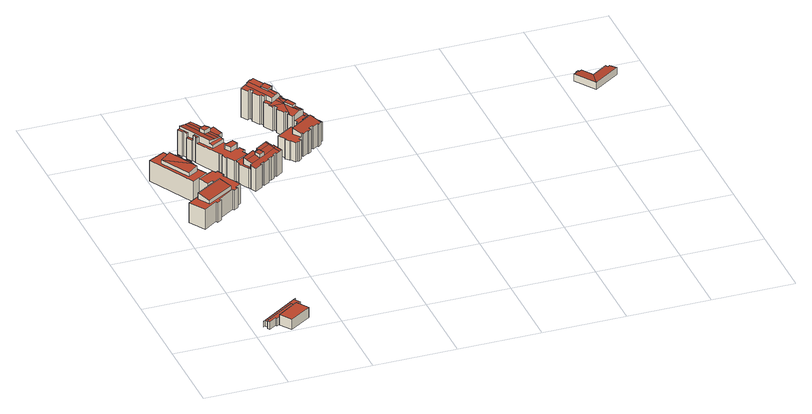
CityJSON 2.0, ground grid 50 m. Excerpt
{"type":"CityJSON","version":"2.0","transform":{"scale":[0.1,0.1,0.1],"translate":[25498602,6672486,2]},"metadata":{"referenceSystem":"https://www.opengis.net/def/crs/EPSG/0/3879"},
"CityObjects":{
"building1":{"type":"Building","attributes":{"dateOfConstruction":"2008-01-01","measuredHeight":6.7,"class":"Asemarakennukset ja terminaalit","function":"Rautatie- ja linja-autoasemat, lento- ja satamaterminaalit","usage":"Muu rakennus","roofType":"1000","storeysAboveGround":1},"address":[{"Country":"Finland","Locality":"Helsinki","ThoroughfareNumber":"4","ThoroughfareName":"Katajanokanranta","PostCode":"00160"}],"geometry":[{"type":"Solid","lod":"2","boundaries":[[[[0,1,2,3]],[[4,5,6,7,8,9,10]],[[11,12,13,14]],[[15,16,17,18]],[[19,20,21,22]],[[18,23,24,25,26,15]],[[27,4,10,28]],[[29,6,5,30]],[[31,32,33,34]],[[35,2,1,36,16,15,26,12,11,20,19,37]],[[38,14,13,25,24,32,31,39,40,41]],[[28,10,9,42]],[[35,37,43,44]],[[0,3,44,43,22,21,45,46,47,48,34,33,23,18,17,29,30,27,28,42]],[[32,24,23,33]],[[36,8,7,16]],[[39,48,47,40]],[[2,35,44,3]],[[13,12,26,25]],[[17,16,7,6,29]],[[43,37,19,22]],[[0,42,9,8,36,1]],[[38,41,46,45]],[[46,41,40,47]],[[48,39,31,34]],[[30,5,4,27]],[[45,21,20,11,14,38]]]],"semantics":{"surfaces":[{"type":"WallSurface"},{"type":"RoofSurface"},{"type":"GroundSurface"}],"values":[[0,1,0,0,0,0,0,0,0,1,1,0,0,2,0,0,0,0,0,0,0,0,0,0,0,0,0]]}}]},
"building2":{"type":"Building","attributes":{"dateOfConstruction":"1980-01-01","measuredHeight":17.1,"class":"Asuinkerrostalot","function":"Muut kerrostalot","usage":"Asuinrakennus","roofType":"1000;2100","storeysAboveGround":5},"address":[{"Country":"Finland","Locality":"Helsinki","ThoroughfareNumber":"2","ThoroughfareName":"Matruusinkatu","PostCode":"00160"}],"geometry":[{"type":"Solid","lod":"2","boundaries":[[[[49,50,51,52]],[[53,54,55,56]],[[57,58,59,60]],[[61,62,63,64]],[[65,66,67,68]],[[69,70,71,72,73,74]],[[75,76,58,57]],[[77,78,79,80]],[[81,82,83,84]],[[85,86,87,88,72,71,89]],[[90,91,92,93]],[[94,95,86,85,96]],[[97,98,99,100]],[[101,102,103,104,105]],[[63,106,107,64]],[[51,50,108,109]],[[110,111,112,113]],[[101,105,114,115]],[[54,53,49,52,115,114,111,110]],[[112,111,114,105,104,116,96,85,89]],[[117,118,119,120]],[[121,88,87,122]],[[84,83,90,93]],[[123,81,84,93,92,124,125,77,80,61,64,107,74,73,121,122,95,94,102,101,115,52,51,109,117,120,126,75,57,60,65,68]],[[90,83,82,127,67,66,59,58,76,128,119,118,108,50,49,53,56,79,78,129,130,131,132,133,134,135,136,137,138,91]],[[100,99,139,140]],[[107,106,69,74]],[[141,142,98,97]],[[122,87,86,95]],[[143,139,99]],[[144,89,71,70]],[[63,62,55,54,110,113,141,97,100,140,144,70,69,106]],[[61,80,79,56,55,62]],[[128,76,75,126]],[[145,146,147,148]],[[73,72,88,121]],[[136,149,150,137]],[[132,148,147,133]],[[109,108,118,117]],[[92,91,138,124]],[[130,151,152,131]],[[67,127,123,68]],[[143,142,141,113,112,89,144,140,139]],[[102,94,96,116,103]],[[129,78,77,125]],[[137,150,151,130,129,125,124,138]],[[120,119,128,126]],[[149,152,151,150]],[[98,142,143,99]],[[104,103,116]],[[134,146,145,135]],[[133,147,146,134]],[[60,59,66,65]],[[145,148,132,131,152,149,136,135]],[[123,127,82,81]]]],"semantics":{"surfaces":[{"type":"WallSurface"},{"type":"RoofSurface"},{"type":"GroundSurface"}],"values":[[0,0,0,0,0,0,0,0,0,1,0,0,0,0,0,0,0,0,0,1,0,0,0,2,1,0,0,0,0,1,0,1,0,0,1,0,0,0,0,0,0,0,0,0,0,0,0,1,1,1,0,0,0,0,0]]}}]},
"building3":{"type":"Building","attributes":{"dateOfConstruction":"1982-01-01","measuredHeight":18.8,"class":"Asuinkerrostalot","function":"Muut kerrostalot","usage":"Asuinrakennus","roofType":"1000;2100","storeysAboveGround":5},"address":[{"Country":"Finland","Locality":"Helsinki","ThoroughfareNumber":"1","ThoroughfareName":"Matruusinkatu","PostCode":"00160"}],"geometry":[{"type":"MultiSurface","lod":"2","boundaries":[[[153,154,155,156]],[[157,158,159,160]],[[161,162,163,164]],[[165,166,167,168]],[[169,168,167,170]],[[171,172,173,174,175]],[[176,177,178,179]],[[180,181,182,183]],[[184,185,186,187]],[[188,189,190,191]],[[187,192,193,184]],[[194,195,196,197]],[[198,199,200,201]],[[202,203,204,205,206,207,208,209,200,199]],[[210,211,212,213]],[[214,215,216,217,180,183,194,197,218,219,220,221,222,157,160,223,224,198,201,165,168,169,225,226,227,188,191,228,229,230,231,232,233,234,153,156,235,236,237,238,239,240,241,242,243,244,245,246,247,248,249,250,251,252,253,254]],[[249,248,255,256]],[[231,257,258,232]],[[259,176,179,260]],[[206,205,193,192,261]],[[262,263,264,265]],[[252,266,267,253]],[[212,211,268,269,270,271,272,273,164,163,274,275]],[[227,276,189,188]],[[154,277,278,272,271,155]],[[245,244,279,280]],[[165,201,200,209,281,166]],[[282,283,284,285]],[[204,286,193,205]],[[251,250,287,288,289]],[[252,251,289,290,266]],[[254,253,267,291,292]],[[293,208,207,294,255,248,247,295]],[[214,254,292,296,297]],[[226,298,276,227]],[[269,259,260,174,299,270]],[[173,172,300,301,302,303]],[[304,305,306,307]],[[306,290,289,288]],[[236,235,264,263]],[[238,237,300,172,171,308]],[[214,297,309,215]],[[218,310,311,219]],[[307,312,313,304]],[[218,197,196,310]],[[223,160,159,286,204,203]],[[169,170,314,225]],[[232,258,315,233]],[[234,233,315,316,278,277]],[[228,317,318,229]],[[216,319,320,217]],[[238,308,321,239]],[[296,292,291,305]],[[249,256,287,250]],[[322,323,324,325,326,283,282,327]],[[194,183,182,195]],[[247,246,328,295]],[[237,236,263,262,301,300]],[[222,221,329,330]],[[331,260,179,178,332]],[[273,272,278,316]],[[313,312,186,185]],[[301,262,265,302]],[[241,325,324,242]],[[314,170,167,166,281,293,295,328,280,279,333,334,285,284,213,212,275,335,190,189,276,298]],[[198,224,202,199]],[[244,243,323,322,333,279]],[[257,336,161,164,273,316,315,258]],[[222,330,158,157]],[[220,337,329,221]],[[261,294,207,206]],[[230,229,318,162,161,336]],[[187,338,307,306,288,287,256,255,294,261,192]],[[239,321,332,178,177,339,210,213,284,283,326,240]],[[210,339,268,211]],[[191,190,335,340,317,228]],[[318,317,340,274,163,162]],[[215,309,319,216]],[[326,325,241,240]],[[305,291,267,266,290,306]],[[324,323,243,242]],[[226,225,314,298]],[[220,219,311,337]],[[230,336,257,231]],[[173,303,299,174]],[[184,193,286,159,158,330,329,337,311,310,196,195,182,181,320,319,309,297,296,305,304]],[[322,327,334,333]],[[223,203,202,224]],[[186,312,307,341,338,187]],[[313,185,184,342,304]],[[281,209,208,293]],[[217,320,181,180]],[[268,339,177,176,259,269]],[[245,280,328,246]],[[234,277,154,153]],[[260,331,175,174]],[[334,327,282,285]],[[156,155,271,270,299,303,302,265,264,235]],[[275,274,340,335]],[[171,175,331,332,321,308]]],"semantics":{"surfaces":[{"type":"WallSurface"},{"type":"RoofSurface"},{"type":"GroundSurface"}],"values":[0,0,0,0,0,0,1,0,0,0,1,0,0,1,0,2,0,0,1,0,1,0,0,0,1,0,0,0,0,0,0,0,0,0,0,1,1,1,1,0,0,0,0,0,0,0,0,0,0,0,0,0,1,0,1,0,0,0,0,0,0,1,0,0,1,0,0,1,0,0,0,0,1,0,1,0,1,0,0,1,0,0,0,0,1,1,0,0,0,0,0,0,0,0,0,0,0,0,0,1]}}]},
"building4":{"type":"Building","attributes":{"dateOfConstruction":"1982-01-01","measuredHeight":3.8,"class":"Talousrakennukset","function":"Talousrakennukset","usage":"Talousrakennus","roofType":"2100","storeysAboveGround":1},"address":[{"Country":"Finland","Locality":"Helsinki","ThoroughfareNumber":"1","ThoroughfareName":"Matruusinkatu","PostCode":"00160"}],"geometry":[{"type":"Solid","lod":"2","boundaries":[[[[343,344,345,346]],[[347,346,345,348]],[[349,343,346,347]],[[348,345,344,350]],[[347,348,350,349]],[[350,344,343,349]]]],"semantics":{"surfaces":[{"type":"RoofSurface"},{"type":"WallSurface"},{"type":"GroundSurface"}],"values":[[0,1,1,1,2,1]]}}]},
"building5":{"type":"Building","attributes":{"dateOfConstruction":"1984-01-01","measuredHeight":21.4,"class":"Asuinkerrostalot","function":"Muut kerrostalot","usage":"Asuinrakennus","roofType":"2100;1000","storeysAboveGround":5},"address":[{"Country":"Finland","Locality":"Helsinki","ThoroughfareNumber":"2","ThoroughfareName":"Merisotilaankatu","PostCode":"00160"}],"geometry":[{"type":"Solid","lod":"2","boundaries":[[[[351,352,353,354]],[[355,356,357,358]],[[359,360,361,362]],[[363,364,365,366,367]],[[368,369,370,371]],[[372,373,374,375]],[[376,377,378,379]],[[380,381,382,383]],[[384,385,386,387]],[[388,389,390,391,357,356,392,393,394,395,396,397,398,399,400,401,402,403]],[[404,405,378,377,406,407,408,409,410,411]],[[412,413,411,410,414]],[[415,416,417,418,419,420]],[[421,422,423,424]],[[425,426,427,428]],[[365,364,429,430]],[[431,432,418,417,433,434]],[[435,436,437,431]],[[438,439,440]],[[441,442,443,444]],[[445,404,411,413]],[[446,447,448,434,433]],[[449,450,451,452,453,454]],[[455,407,406,456]],[[457,458,459,460]],[[446,433,417,416]],[[461,462,463,464]],[[465,394,393,466]],[[467,468,469,470]],[[471,472,473,474]],[[475,476,477,374,373]],[[478,479,480,481]],[[460,459,482,483]],[[484,485,486,487]],[[488,489,490,491,402,401]],[[371,370,426,425]],[[492,493,494,495]],[[496,497,498,499]],[[500,501,502,503]],[[504,464,463,419,418,432,505,506,507,508,509,510,511,512,513,439]],[[491,514,515,516,403,402]],[[439,513,440]],[[452,517,504,439,438,453]],[[518,519,442,441]],[[363,367,454,453,438,440,520]],[[466,393,392,521]],[[522,400,399,523]],[[524,525,526,527]],[[523,399,398,528]],[[513,512,529,440]],[[431,437,505,432]],[[520,530,511,510]],[[521,392,356,355]],[[510,509,531]],[[504,361,360,532,482,459,458,533,498,497,526,525,534,535,536,537,382,381,538,461,464]],[[539,508,507,540]],[[541,534,525,524]],[[352,516,515,353]],[[542,535,534,541]],[[456,406,377,376]],[[440,529,530,520]],[[543,544,545,546]],[[409,547,548,435,431,434,448,414,410]],[[549,397,396,550]],[[528,398,397,549]],[[529,512,511,530]],[[551,552,468,467]],[[553,537,536,554]],[[383,382,537,553]],[[520,531,555]],[[471,444,443,472]],[[556,557,558,559]],[[527,526,497,496]],[[483,482,532,560]],[[555,561,562,520]],[[412,414,448,447]],[[474,473,423,422]],[[489,563,564,490]],[[565,566,567,568]],[[568,567,552,551]],[[569,533,458,457]],[[354,353,515,514]],[[570,571,451,450]],[[572,391,390,573]],[[358,357,391,572]],[[546,545,385,384]],[[421,424,571,570]],[[574,575,576,577]],[[351,578,388,403,516,352]],[[559,558,519,518]],[[375,374,408,407,455]],[[427,426,370,369,494,493,429,364,363,520,562]],[[470,469,564,563]],[[579,580,581,462,461,538]],[[582,405,404,445]],[[387,386,557,556]],[[481,480,583,584]],[[585,573,390,389,586,587]],[[588,395,394,465]],[[589,590,591,592]],[[592,591,485,484]],[[488,522,523,528,549,550,588,465,466,521,355,358,572,573,585,543,546,384,387,556,559,518,441,444,471,474,422,421,570,450,449,366,365,430,492,495,368,371,425,428,372,375,455,456,376,379,582,445,413,412,447,446,416,415,593,594,574,577,595,589,592,484,487,500,503,478,481,584,580,579,380,383,553,554,542,541,524,527,496,499,569,457,460,483,560,565,568,551,467,470,563,489]],[[584,583,581,580]],[[550,396,395,588]],[[577,576,596,595]],[[565,560,532,360,359,566]],[[488,401,400,522]],[[593,597,598,594]],[[499,498,533,569]],[[586,389,388,578]],[[449,454,367,366]],[[506,505,437,436]],[[548,539,540,435]],[[585,587,544,543]],[[463,462,581,583,480,479,502,501,486,485,591,590,596,576,575,598,597,420,419]],[[379,378,405,582]],[[430,429,493,492]],[[476,547,409,477]],[[579,538,381,380]],[[554,536,535,542]],[[362,361,504,517]],[[555,531,509,508,539,548,547,476,475,561]],[[520,510,531]],[[595,596,590,589]],[[487,486,501,500]],[[477,409,408,374]],[[594,598,575,574]],[[503,502,479,478]],[[495,494,369,368]],[[372,428,427,562,561,475,373]],[[506,436,435,540,507]],[[443,442,519,558,557,386,385,545,544,587,586,578,351,354,514,491,490,564,469,468,552,567,566,359,362,517,452,451,571,424,423,473,472]],[[415,420,597,593]]]],"semantics":{"surfaces":[{"type":"WallSurface"},{"type":"RoofSurface"},{"type":"GroundSurface"}],"values":[[0,0,0,0,0,0,0,0,0,1,1,0,0,0,0,0,1,0,1,0,0,0,0,0,0,0,0,0,0,0,1,0,0,0,0,0,0,0,0,0,0,1,0,0,1,0,0,0,0,0,0,0,0,1,1,1,0,1,0,0,0,0,1,0,0,1,0,0,0,1,0,0,0,0,1,0,0,0,0,0,0,0,0,0,0,0,0,0,0,0,0,1,0,0,0,0,0,0,0,0,0,2,0,0,0,0,0,0,0,0,0,1,1,0,1,0,0,0,0,0,0,0,1,0,0,0,0,0,0,0,0,1,0]]}}]},
"building6":{"type":"Building","attributes":{"dateOfConstruction":"2012-01-01","measuredHeight":4.6,"class":"Asemarakennukset ja terminaalit","function":"Rautatie- ja linja-autoasemat, lento- ja satamaterminaalit","usage":"Huoltorakennus","roofType":"2100;2100","storeysAboveGround":1},"address":[{"Country":"Finland","Locality":"Helsinki","ThoroughfareNumber":"10","ThoroughfareName":"Katajanokanranta","PostCode":"00160"}],"geometry":[{"type":"Solid","lod":"2","boundaries":[[[[599,600,601,602]],[[603,604,600,599]],[[605,606,607,601,600,604]],[[608,609,610,607]],[[606,611,612,613]],[[610,609,614,615,616,617,612,611,618,603,599,602]],[[607,610,602,601]],[[617,619,613,612]],[[618,605,604,603]],[[609,608,620,614]],[[616,621,619,617]],[[615,622,621,616]],[[614,620,622,615]],[[605,618,611,606]],[[606,613,619,621,622,620,608,607]]]],"semantics":{"surfaces":[{"type":"WallSurface"},{"type":"RoofSurface"},{"type":"GroundSurface"}],"values":[[0,0,1,0,0,2,0,0,0,0,0,0,0,0,1]]}}]}
},
"vertices":[
[162,84,5],[162,84,54],[146,74,54],[146,74,5],[210,10,72],[341,97,72],[294,169,72],[293,168,72],[164,82,72],[164,81,72],[163,80,72],[94,77,54],[274,198,54],[274,198,41],[94,77,41],[284,180,54],[293,168,54],[293,168,5],[284,180,5],[87,69,54],[96,75,54],[96,75,5],[87,69,5],[335,214,5],[335,214,41],[286,182,41],[286,182,54],[210,10,5],[163,80,5],[294,169,5],[341,97,5],[320,256,41],[311,250,41],[311,250,5],[320,256,5],[139,84,54],[164,82,54],[96,55,54],[82,96,41],[319,258,41],[71,91,41],[72,90,41],[164,81,5],[96,55,5],[139,84,5],[82,96,5],[72,90,5],[71,91,5],[319,258,5],
[255,1499,143],[299,1522,143],[299,1522,15],[255,1499,15],[254,1500,143],[254,1500,150],[199,1466,150],[199,1466,143],[361,1315,15],[361,1315,143],[368,1303,143],[368,1303,15],[199,1467,15],[199,1467,150],[156,1445,150],[156,1445,15],[341,1287,15],[341,1287,143],[334,1297,143],[334,1297,15],[105,1787,150],[146,1707,150],[146,1707,171],[148,1702,171],[148,1702,15],[105,1787,15],[396,1339,15],[396,1339,143],[261,1421,15],[261,1421,143],[230,1407,143],[230,1407,15],[237,1215,15],[237,1215,143],[209,1196,143],[209,1196,15],[175,1652,171],[164,1672,171],[175,1679,166],[159,1708,167],[130,1696,177],[202,1209,143],[119,1153,143],[119,1153,15],[202,1209,15],[179,1643,15],[164,1672,15],[179,1643,171],[149,1499,150],[149,1499,174],[54,1682,174],[54,1682,150],[209,1612,15],[190,1648,15],[190,1648,167],[202,1625,167],[209,1612,167],[4,1735,150],[4,1735,15],[310,1502,143],[310,1502,15],[211,1582,150],[211,1582,170],[193,1571,177],[193,1571,150],[198,1606,170],[198,1606,15],[183,1644,169],[323,1509,15],[323,1509,143],[344,1467,143],[344,1467,15],[159,1708,15],[175,1679,15],[230,1227,15],[58,1249,15],[275,1393,15],[332,1460,15],[230,1227,143],[332,1460,143],[275,1393,143],[234,1366,143],[245,1348,143],[285,1373,143],[327,1304,143],[162,1203,143],[120,1272,143],[162,1297,143],[153,1312,143],[58,1249,143],[117,1721,186],[117,1721,150],[211,1537,150],[211,1537,186],[193,1571,186],[130,1696,150],[120,1272,181],[162,1203,165],[327,1304,165],[285,1373,181],[162,1297,165],[153,1312,165],[234,1366,165],[245,1348,165],
[265,1913,17],[265,1913,175],[247,1946,175],[247,1946,17],[501,1459,17],[501,1459,172],[504,1461,172],[504,1461,17],[302,1849,149],[302,1849,183],[314,1855,183],[314,1855,149],[453,1570,17],[453,1570,149],[445,1566,149],[445,1566,17],[419,1618,17],[419,1618,149],[387,1893,205],[387,1893,178],[379,1889,178],[351,1875,183],[351,1875,205],[432,1787,178],[445,1794,178],[408,1864,178],[395,1857,178],[642,1507,17],[642,1507,166],[640,1510,167],[640,1510,17],[575,1512,173],[575,1512,196],[558,1545,196],[558,1545,181],[394,1673,17],[394,1673,149],[390,1672,149],[390,1672,17],[496,1505,181],[513,1472,173],[617,1496,17],[617,1496,167],[619,1491,166],[619,1491,17],[459,1540,17],[459,1540,143],[467,1545,143],[467,1545,17],[492,1476,143],[495,1479,143],[502,1465,143],[513,1472,143],[483,1530,143],[557,1579,143],[539,1614,143],[455,1568,143],[456,1772,171],[378,1731,171],[378,1731,149],[456,1772,149],[684,1535,17],[678,1541,17],[657,1527,17],[661,1519,17],[586,1469,17],[581,1477,17],[559,1462,17],[564,1454,17],[519,1424,17],[495,1479,17],[492,1476,17],[414,1615,17],[399,1646,17],[406,1649,17],[309,1827,17],[314,1829,17],[301,1853,17],[297,1851,17],[278,1887,17],[286,1892,17],[272,1917,17],[422,2037,17],[473,1939,17],[386,1895,17],[397,1874,17],[402,1876,17],[481,1725,17],[494,1731,17],[511,1697,17],[499,1690,17],[504,1681,17],[520,1690,17],[538,1656,17],[521,1647,17],[562,1569,17],[586,1584,17],[583,1591,17],[659,1643,17],[684,1607,17],[690,1610,17],[723,1561,17],[562,1569,185],[586,1584,185],[297,1851,149],[278,1887,149],[404,1773,183],[368,1843,183],[483,1530,187],[394,1899,94],[473,1939,94],[422,2037,94],[343,1996,94],[684,1607,177],[690,1610,177],[366,1753,171],[366,1753,192],[262,1954,192],[262,1954,175],[292,1897,175],[292,1897,149],[330,1823,183],[330,1823,149],[406,1649,149],[272,1917,175],[285,1893,175],[504,1681,149],[520,1690,149],[455,1568,149],[438,1707,177],[479,1728,177],[479,1728,149],[438,1707,149],[502,1465,173],[583,1591,186],[654,1640,187],[659,1643,187],[674,1621,181],[700,1594,173],[723,1561,166],[539,1614,149],[557,1579,187],[521,1647,149],[705,1549,166],[684,1535,166],[399,1646,149],[300,1973,183],[386,1895,178],[394,1899,178],[343,1996,178],[328,1988,178],[605,1532,173],[685,1585,173],[667,1617,181],[588,1565,181],[397,1874,205],[678,1541,167],[586,1469,166],[581,1477,167],[588,1565,196],[605,1532,196],[414,1615,149],[286,1892,149],[285,1893,149],[309,1827,183],[314,1829,183],[657,1527,167],[661,1519,166],[402,1876,205],[500,1688,177],[499,1690,177],[511,1697,177],[494,1731,177],[481,1725,177],[459,1666,177],[538,1656,149],[564,1454,166],[519,1424,166],[368,1843,205],[408,1864,205],[500,1688,149],[459,1666,149],[315,1815,149],[301,1853,149],[559,1462,167],[573,1555,181],[445,1794,171],[315,1815,183],[588,1565,180],[590,1522,173],
[473,1991,45],[539,2026,45],[510,2083,58],[443,2048,58],[443,2048,19],[510,2083,19],[473,1991,19],[539,2026,19],
[948,1800,143],[948,1800,169],[938,1816,169],[938,1816,143],[926,1696,19],[926,1696,164],[924,1699,165],[924,1699,19],[995,1897,143],[995,1897,148],[979,1886,148],[979,1886,143],[887,1874,173],[877,1893,173],[877,1893,19],[895,1858,19],[895,1858,173],[839,1967,19],[839,1967,173],[849,1972,176],[849,1972,19],[794,2052,19],[794,2052,179],[804,2058,179],[804,2058,19],[755,2127,19],[755,2127,206],[765,2132,208],[765,2132,19],[923,2039,19],[923,2039,148],[929,2037,148],[929,2037,19],[847,1643,19],[847,1643,143],[845,1646,143],[845,1646,19],[849,1734,182],[883,1685,168],[887,1687,168],[893,1678,165],[932,1697,164],[949,1708,164],[941,1723,168],[965,1739,168],[972,1731,165],[1002,1752,165],[1004,1749,164],[1009,1747,163],[1028,1760,163],[1018,1776,168],[1019,1776,168],[987,1826,182],[736,2145,204],[754,2155,208],[782,2075,206],[793,2080,208],[804,2058,208],[814,2064,211],[742,2204,211],[712,2188,204],[759,2213,19],[712,2188,19],[759,2213,214],[815,2242,19],[788,2228,19],[788,2228,222],[799,2233,225],[799,2233,183],[815,2242,183],[920,1815,19],[880,1787,19],[880,1787,143],[920,1815,143],[838,1993,19],[838,1993,176],[828,1988,173],[828,1988,19],[888,1899,176],[888,1899,19],[810,2141,217],[839,2156,225],[778,2230,220],[766,2225,217],[835,2093,217],[835,2093,225],[810,2141,225],[947,1885,185],[971,1900,179],[921,1932,185],[789,1690,19],[789,1690,143],[795,1695,143],[795,1695,19],[736,2145,19],[778,2230,19],[756,2219,19],[756,2219,214],[906,1864,19],[918,1841,19],[918,1841,143],[908,1861,143],[908,1861,175],[906,1864,176],[793,2080,19],[782,2075,19],[968,1963,19],[968,1963,148],[976,1948,148],[976,1948,19],[908,2063,148],[908,2063,183],[891,2054,183],[891,2054,148],[941,1723,19],[949,1708,19],[1022,1860,19],[1022,1860,143],[1021,1854,143],[1021,1854,19],[765,1739,19],[765,1739,143],[866,1806,143],[866,1806,19],[814,2014,179],[835,2025,179],[814,2064,179],[885,2121,19],[885,2121,183],[892,2107,183],[892,2107,19],[974,1942,148],[974,1942,19],[852,2162,19],[852,2162,183],[867,2132,183],[867,2132,19],[1018,1776,19],[1048,1795,19],[1048,1795,143],[1019,1776,143],[876,1920,19],[876,1920,176],[866,1915,173],[866,1915,19],[954,1975,19],[954,1975,148],[960,1964,148],[960,1964,19],[871,2134,19],[871,2134,183],[876,2124,183],[876,2124,19],[971,1900,148],[839,2156,233],[864,2108,233],[864,2108,206],[891,2054,206],[891,2054,191],[918,2003,191],[918,2003,196],[946,1949,196],[946,1949,179],[977,1842,143],[977,1842,169],[987,1826,169],[971,1900,143],[805,1668,19],[805,1668,143],[891,1986,185],[932,1697,19],[1028,1760,19],[1009,1747,19],[937,2001,19],[937,2001,148],[951,1973,148],[951,1973,19],[1004,1749,19],[921,1932,196],[891,1986,196],[879,2048,189],[972,1941,148],[962,1965,148],[940,2002,148],[934,2014,148],[936,2015,148],[938,2021,148],[921,2038,148],[879,2048,221],[851,2101,221],[940,2002,19],[934,2014,19],[872,1656,19],[872,1656,143],[855,1643,143],[855,1643,19],[835,2025,211],[862,2039,217],[1002,1752,19],[972,1731,19],[1014,1874,19],[1014,1874,143],[938,2021,19],[936,2015,19],[862,2039,185],[833,1638,19],[833,1638,143],[814,1666,143],[814,1666,19],[972,1941,19],[814,2014,173],[819,2004,173],[1018,1852,19],[1018,1852,143],[1006,1876,19],[1006,1876,143],[1008,1877,143],[1008,1877,19],[962,1965,19],[908,1834,19],[908,1834,143],[893,1678,19],[887,1687,19],[846,2195,19],[846,2195,183],[854,2180,183],[854,2180,19],[849,1734,143],[921,2038,19],[889,2100,19],[889,2100,183],[754,2155,19],[890,2101,183],[890,2101,19],[863,1671,19],[883,1685,143],[863,1671,143],[965,1739,19],[850,2174,19],[850,2174,183],[856,2164,183],[856,2164,19],[838,2197,19],[840,2198,19],[853,2175,19],[853,2175,183],[838,2197,183],[840,2198,183],
[2800,1947,6],[2800,1947,47],[2829,1904,52],[2829,1904,6],[2790,1939,6],[2790,1939,47],[2780,1953,46],[2686,1890,46],[2667,1796,52],[2581,1925,52],[2581,1925,6],[2667,1796,6],[2686,1890,6],[2640,1958,6],[2640,1958,46],[2606,1939,6],[2602,1945,6],[2616,1954,6],[2621,1947,6],[2780,1953,6],[2621,1947,48],[2606,1939,49],[2616,1954,48],[2602,1945,49]
]}
